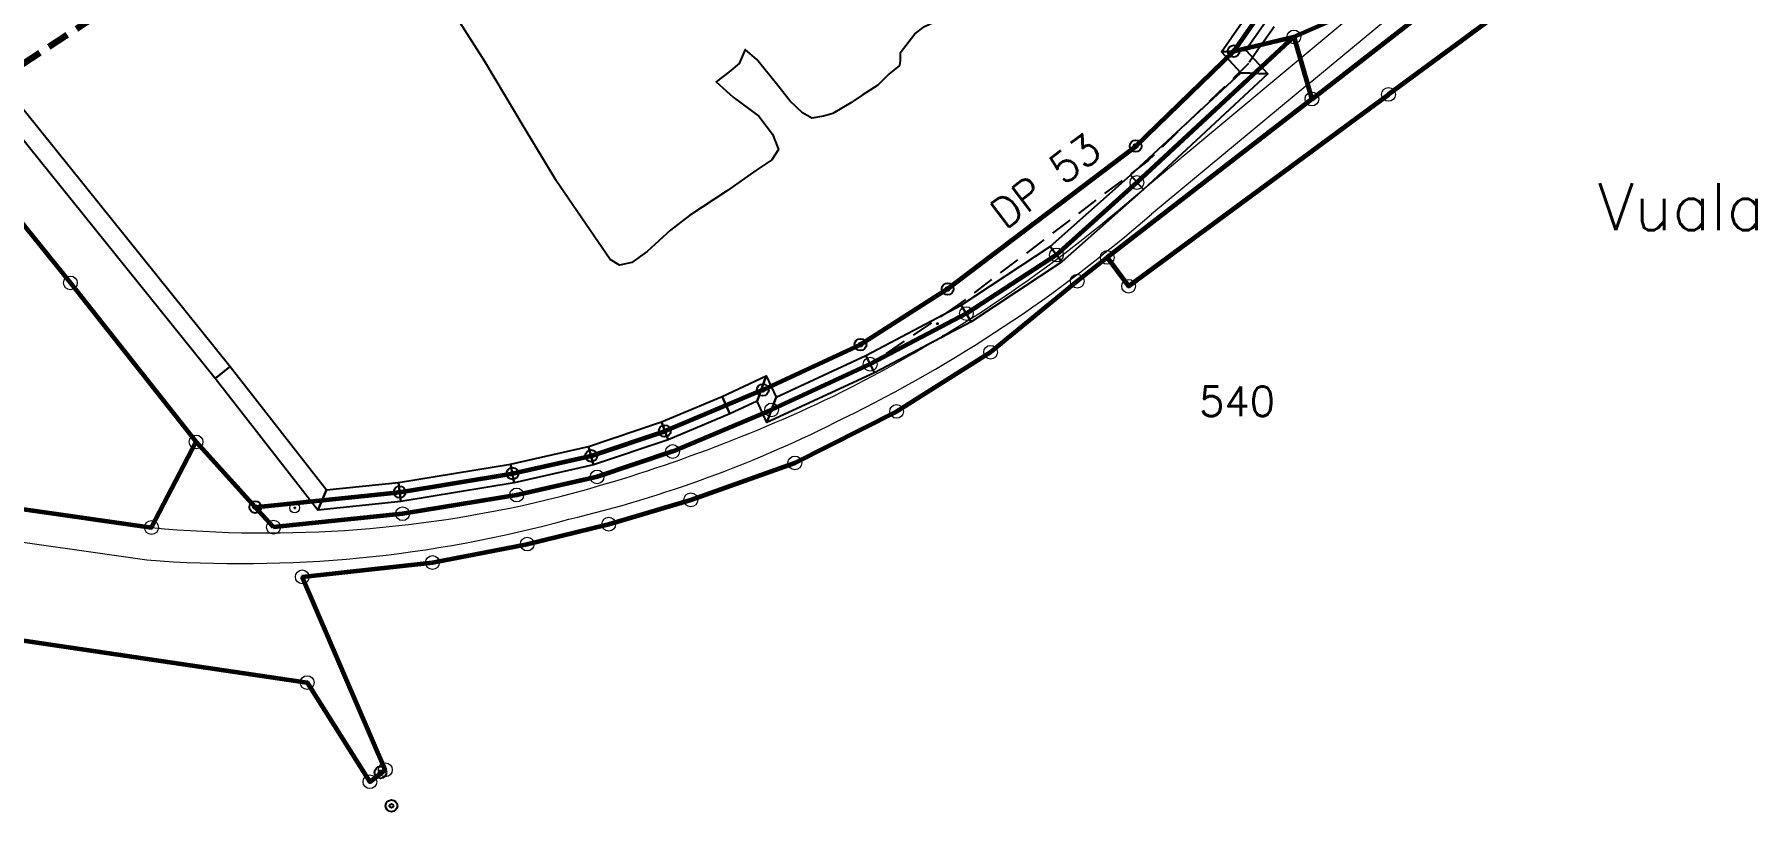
# Model space of a CAD drawing. Extents: x 2520721 to 2521796, y 1155654 to 1156356.
# Drawn here: x 2521320.3 to 2521634, y 1155668.2 to 1155810.4 of the extents above; entities that cross this region are included whole.
import ezdxf

# ---------------------------------------------------------------- set-up
doc = ezdxf.new("R2010")
doc.units = 0
doc.linetypes.add('HIDDEN', pattern=[6, 4, -2])
doc.layers.get('0').update_dxf_attribs({"linetype": 'CONTINUOUS'})
for name, color, linetype in [('831_', 7, 'CONTINUOUS'), ('B0241', 7, 'CONTINUOUS'), ('CDS_NATURES', 7, 'CONTINUOUS'), ('EC_PTS_CONSTR', 7, 'CONTINUOUS'), ('NOMENCLATURE', 7, 'CONTINUOUS'), ('P_RIM_TRE_EXPLOITATION', 7, 'CONTINUOUS'), ('P_RIM_TRE_EXTRACTION', 7, 'CONTINUOUS'), ('POINTS', 7, 'CONTINUOUS'), ('PROPRIETE_IMMEUBLES', 7, 'CONTINUOUS'), ('TXT-IM', 7, 'CONTINUOUS')]:
    doc.layers.add(name, color=color, linetype=linetype)
doc.styles.get("Standard").update_dxf_attribs({"font": 'simplex'})

# ---------------------------------------------------------------- blocks, each defined once
blk = doc.blocks.new('5')
at = {"color": 7}
blk.add_circle((0, 0), 0.6, dxfattribs=at)
at = {"layer": 'POINTS', "color": 8}
blk.add_circle((0, 0), 0.2, dxfattribs=at)
blk = doc.blocks.new('1')
at = {"layer": 'POINTS', "color": 8, "lineweight": 15}
blk.add_circle((0, 0), 0.7, dxfattribs=at)
at = {"layer": 'POINTS', "color": 7}
blk.add_circle((0, 0), 0.05, dxfattribs=at)
blk = doc.blocks.new('*G252415')
at = {"color": 7}
for points in [[(439.28, 15.47, 0), (434.8, 15.15, 0), (444.91, 29.73, 0), (447.58, 27.45, 0)], [(443.29, 11.14, 0), (438.35, 11.32, 0), (434.8, 15.15, 0), (439.28, 15.47, 0)], [(420.5, -9.99, 0), (418.15, -7.4, 0), (438.35, 11.32, 0), (443.29, 11.14, 0)], [(212.36, 2.93, 0), (213.1, 7.59, 0), (253.35, -42.39, 0), (250.61, -44.57, 0)], [(405.58, -23.23, 0), (403.44, -20.45, 0), (418.15, -7.4, 0), (420.5, -9.99, 0)], [(388.95, -34.22, 0), (387.16, -31.2, 0), (403.44, -20.45, 0), (405.58, -23.23, 0)], [(371.25, -43.55, 0), (369.69, -40.41, 0), (387.16, -31.2, 0), (388.95, -34.22, 0)], [(351.6, -52.63, 0), (353.29, -47.99, 0), (369.69, -40.41, 0), (371.25, -43.55, 0)], [(250.61, -44.57, 0), (253.35, -42.39, 0), (270.96, -64.97, 0), (269.39, -68.65, 0)], [(344.82, -51.07, 0), (343.39, -47.87, 0), (351.45, -44.08, 0), (349.78, -48.74, 0)], [(349.78, -48.74, 0), (351.45, -44.08, 0), (353.29, -47.99, 0), (351.6, -52.63, 0)], [(333.51, -55.82, 0), (332.27, -52.54, 0), (343.39, -47.87, 0), (344.82, -51.07, 0)], [(319.85, -60.41, 0), (318.91, -57.03, 0), (332.27, -52.54, 0), (333.51, -55.82, 0)], [(305.33, -63.69, 0), (304.66, -60.25, 0), (318.91, -57.03, 0), (319.85, -60.41, 0)], [(284.58, -67.08, 0), (284.12, -63.61, 0), (304.66, -60.25, 0), (305.33, -63.69, 0)], [(269.39, -68.65, 0), (270.96, -64.97, 0), (284.12, -63.61, 0), (284.58, -67.08, 0)]]:
    blk.add_polyline3d(points, close=True, dxfattribs=at)
blk = doc.blocks.new('6')
at = {"layer": 'POINTS', "color": 8}
blk.add_circle((0, 0), 0.05, dxfattribs=at)
blk = doc.blocks.new('2')
at = {"layer": 'POINTS', "color": 8, "lineweight": 15}
blk.add_circle((0, 0), 0.5, dxfattribs=at)
at = {"layer": 'POINTS', "color": 7}
blk.add_circle((0, 0), 0.05, dxfattribs=at)
blk = doc.blocks.new('*G550396')
at = {"layer": 'TAS_FIN_2016', "color": 37, "lineweight": 20}
for points in [[(82.55, 114.5, 7.71), (84.16, 118.34, 7.23), (86.7, 121.12, 7.23)], [(136.67, 68.18, 0), (138.22, 69.6, 0), (132.02, 75.36, 0), (115.72, 90.03, 0), (105.74, 99.72, 0), (98.25, 107.13, 0), (95.73, 110.38, 0), (94.12, 112.95, 0), (93.79, 114.97, 0), (94.1, 119.25, 0), (94.24, 120.44, 0), (93.5, 122.22, 0), (93.15, 121.62, 0), (88.76, 118.48, 0), (87.32, 118.35, 0), (86.78, 119.54, 0), (86.7, 121.12, 0)], [(31.89, 81.3, 7.89), (34.99, 81.75, 7.91), (38.45, 83.48, 7.85), (42.79, 85.94, 7.82), (47.23, 89.01, 7.73), (50.43, 91.13, 7.67), (54.26, 93.71, 7.64), (57.57, 95.43, 7.85), (58.43, 98.17, 7.58), (60.21, 99.31, 7.52), (64.65, 101.24, 7.58), (68.74, 102.71, 7.21), (71.74, 103.46, 7.25), (72.86, 104.13, 7.35), (73.66, 105.43, 7.11), (75.35, 106.05, 7.22), (77.19, 107.07, 7.31), (78.85, 107.75, 7.53), (79.86, 108.53, 7.56), (80.14, 109.59, 7.43), (80.53, 111.6, 7.44), (81.05, 112.83, 7.42), (81.54, 113.89, 7.41), (82.34, 114.38, 7.62), (82.55, 114.5, 7.71)], [(31.89, 81.3, 0), (28.15, 77.3, 0), (25.35, 75.2, 0), (20.95, 72.6, 0), (15.05, 70.3, 0), (8.65, 68, 0), (4.25, 67.8, 0), (1.25, 68.1, 0), (0.67, 67.98, 0)], [(11.62, 47.28, 7.39), (5.73, 57.13, 8.35), (2.2, 63.67, 8.9), (0.67, 67.98, 9.3)], [(136.67, 68.18, 3.17), (134.83, 65.96, 3.06), (133.29, 64.67, 3.08), (131.12, 62.6, 2.96), (127.6, 59.82, 2.99), (120.57, 55.51, 3.07), (113.93, 50.99, 2.9), (110.82, 49.42, 2.92), (106.74, 47.13, 2.81), (104.21, 45.8, 2.86), (102.2, 44.78, 2.95), (100.96, 44.86, 2.84)], [(11.62, 47.28, 7.39), (17.92, 37.35, 6.52), (25.14, 25.28, 5.48), (31, 15.53, 4.47)], [(94.01, 38.87, 2.99), (96.72, 42.35, 2.87), (98.46, 43.65, 2.87), (100.96, 44.86, 2.84)], [(71.66, 32.89, 3.05), (67.8, 37.63, 3.61), (65.67, 39.44, 3.77), (64.54, 36.92, 3.72), (62.65, 35.31, 3.61), (60.35, 33.54, 3.65), (63.47, 30.76, 3.46), (68.17, 27.28, 3.04), (70.68, 23.95, 2.9), (71.75, 21.14, 2.66), (70.56, 19.29, 2.72), (67.61, 17.33, 2.77), (62.41, 13.68, 2.82), (55.48, 9.08, 3.05), (52, 6.38, 3.16), (47.72, 2.52, 3.11), (44.89, 0.51, 3.24), (42.68, 0, 3.33), (40.97, 1.07, 3.41)], [(94.01, 38.87, 2.95), (94.05, 37.41, 2.79), (93.93, 36.55, 2.8), (91.98, 34.94, 2.73), (89.97, 32.94, 2.81), (87.07, 31.12, 2.87), (84.98, 29.73, 2.86), (81.7, 27.75, 2.83), (79.97, 27.24, 2.68), (77.87, 26.93, 2.74), (76.13, 27.88, 2.96), (73.89, 30.04, 2.9), (71.66, 32.89, 3.05)], [(40.97, 1.07, 0), (38.03, 5.31, 0), (31, 15.53, 0)]]:
    blk.add_polyline3d(points, dxfattribs=at)
blk = doc.blocks.new('*G553915')
at = {"layer": 'TAS_FIN_2016', "color": 37}
for points in [[(82.55, 114.5, 7.71), (84.16, 118.34, 7.23), (86.7, 121.12, 7.23)], [(136.67, 68.18, 0), (138.22, 69.6, 0), (132.02, 75.36, 0), (115.72, 90.03, 0), (105.74, 99.72, 0), (98.25, 107.13, 0), (95.73, 110.38, 0), (94.12, 112.95, 0), (93.79, 114.97, 0), (94.1, 119.25, 0), (94.24, 120.44, 0), (93.5, 122.22, 0), (93.15, 121.62, 0), (88.76, 118.48, 0), (87.32, 118.35, 0), (86.78, 119.54, 0), (86.7, 121.12, 0)], [(31.89, 81.3, 7.89), (34.99, 81.75, 7.91), (38.45, 83.48, 7.85), (42.79, 85.94, 7.82), (47.23, 89.01, 7.73), (50.43, 91.13, 7.67), (54.26, 93.71, 7.64), (57.57, 95.43, 7.85), (58.43, 98.17, 7.58), (60.21, 99.31, 7.52), (64.65, 101.24, 7.58), (68.74, 102.71, 7.21), (71.74, 103.46, 7.25), (72.86, 104.13, 7.35), (73.66, 105.43, 7.11), (75.35, 106.05, 7.22), (77.19, 107.07, 7.31), (78.85, 107.75, 7.53), (79.86, 108.53, 7.56), (80.14, 109.59, 7.43), (80.53, 111.6, 7.44), (81.05, 112.83, 7.42), (81.54, 113.89, 7.41), (82.34, 114.38, 7.62), (82.55, 114.5, 7.71)], [(31.89, 81.3, 0), (28.15, 77.3, 0), (25.35, 75.2, 0), (20.95, 72.6, 0), (15.05, 70.3, 0), (8.65, 68, 0), (4.25, 67.8, 0), (1.25, 68.1, 0), (0.67, 67.98, 0)], [(11.62, 47.28, 7.39), (5.73, 57.13, 8.35), (2.2, 63.67, 8.9), (0.67, 67.98, 9.3)], [(136.67, 68.18, 3.17), (134.83, 65.96, 3.06), (133.29, 64.67, 3.08), (131.12, 62.6, 2.96), (127.6, 59.82, 2.99), (120.57, 55.51, 3.07), (113.93, 50.99, 2.9), (110.82, 49.42, 2.92), (106.74, 47.13, 2.81), (104.21, 45.8, 2.86), (102.2, 44.78, 2.95), (100.96, 44.86, 2.84)], [(11.62, 47.28, 7.39), (17.92, 37.35, 6.52), (25.14, 25.28, 5.48), (31, 15.53, 4.47)], [(94.01, 38.87, 2.99), (96.72, 42.35, 2.87), (98.46, 43.65, 2.87), (100.96, 44.86, 2.84)], [(71.66, 32.89, 3.05), (67.8, 37.63, 3.61), (65.67, 39.44, 3.77), (64.54, 36.92, 3.72), (62.65, 35.31, 3.61), (60.35, 33.54, 3.65), (63.47, 30.76, 3.46), (68.17, 27.28, 3.04), (70.68, 23.95, 2.9), (71.75, 21.14, 2.66), (70.56, 19.29, 2.72), (67.61, 17.33, 2.77), (62.41, 13.68, 2.82), (55.48, 9.08, 3.05), (52, 6.38, 3.16), (47.72, 2.52, 3.11), (44.89, 0.51, 3.24), (42.68, 0, 3.33), (40.97, 1.07, 3.41)], [(94.01, 38.87, 2.95), (94.05, 37.41, 2.79), (93.93, 36.55, 2.8), (91.98, 34.94, 2.73), (89.97, 32.94, 2.81), (87.07, 31.12, 2.87), (84.98, 29.73, 2.86), (81.7, 27.75, 2.83), (79.97, 27.24, 2.68), (77.87, 26.93, 2.74), (76.13, 27.88, 2.96), (73.89, 30.04, 2.9), (71.66, 32.89, 3.05)], [(40.97, 1.07, 0), (38.03, 5.31, 0), (31, 15.53, 0)]]:
    blk.add_polyline3d(points, dxfattribs=at)

msp = doc.modelspace()

# ---------------------------------------------------------------- linework, layer by layer
at = {"layer": '831_', "color": 153}
msp.add_line((2521478.325, 1155757.905, 652.66), (2521478.325, 1155757.905, 652.66), dxfattribs=at)
at = {"layer": 'CDS_NATURES', "color": 8, "lineweight": 9}
for p, q in [((2521521.9, 1155780.855), (2521552.061, 1155805.985)), ((2521553.451, 1155801.215), (2521524.827, 1155777.505))]:
    msp.add_line(p, q, dxfattribs=at)
at = {"layer": 'CDS_NATURES', "color": 8, "linetype": 'HIDDEN'}
for p, q in [((2521544.995, 1155808.534), (2521539.906, 1155807.337)), ((2521553.451, 1155801.215), (2521552.061, 1155805.985)), ((2521349.963, 1155735.837), (2521360.8, 1155723.909)), ((2521364.139, 1155720.235), (2521360.8, 1155723.909))]:
    msp.add_line(p, q, dxfattribs=at)
at = {"layer": 'CDS_NATURES', "color": 8}
for points in [[(2521514.361, 1156190.295, 0), (2521519.333, 1156185.352, 0), (2521693.994, 1155998.455, 0), (2521692.746, 1155987.61, 0), (2521666.096, 1155968.306, 0), (2521637.036, 1155935.843, 0), (2521596.363, 1155866.489, 0), (2521567.663, 1155838.409, 0), (2521549.113, 1155820.618, 0), (2521539.906, 1155807.337, 0)], [(2521075.637, 1155759.949, 0), (2521150.332, 1155748.676, 0), (2521250.155, 1155733.262, 0), (2521341.801, 1155720.17, 0)]]:
    msp.add_polyline3d(points, dxfattribs=at)
at = {"layer": 'CDS_NATURES', "color": 8, "lineweight": 9}
for points in [[(2521552.061, 1155805.985, 0), (2521629.144, 1155870.21, 0), (2521648.618, 1155885.267, 0)], [(2521553.451, 1155801.215, 0), (2521632.004, 1155866.281, 0), (2521651.151, 1155881.956, 0)], [(2521076.071, 1155753.816, 0), (2521149.426, 1155742.745, 0), (2521249.273, 1155727.327, 0), (2521340.953, 1155714.23, 0)]]:
    msp.add_polyline3d(points, dxfattribs=at)
at = {"layer": 'CDS_NATURES', "color": 8, "linetype": 'HIDDEN'}
for points in [[(2521544.995, 1155808.534, 0), (2521551.789, 1155818.335, 0), (2521570.098, 1155835.895, 0), (2521598.81, 1155863.987, 0), (2521599.58, 1155864.068, 0)], [(2521552.061, 1155805.985, 0), (2521550.913, 1155809.927, 0), (2521544.995, 1155808.534, 0)], [(2521360.8, 1155723.909, 0), (2521387.233, 1155726.658, 0), (2521407.88, 1155730.049, 0), (2521422.29, 1155733.285, 0), (2521435.763, 1155737.817, 0), (2521453.697, 1155745.345, 0), (2521471.58, 1155753.639, 0), (2521487.531, 1155763.825, 0), (2521521.954, 1155789.968, 0), (2521539.906, 1155807.337, 0)], [(2521544.995, 1155808.534, 0), (2521542.587, 1155805.061, 0), (2521524.237, 1155787.307, 0), (2521489.535, 1155760.952, 0), (2521473.352, 1155750.052, 0), (2521455.313, 1155741.685, 0), (2521437.177, 1155734.072, 0), (2521423.369, 1155729.428, 0), (2521408.643, 1155726.121, 0), (2521387.764, 1155722.692, 0), (2521364.139, 1155720.235, 0)]]:
    msp.add_polyline3d(points, dxfattribs=at)
at = {"layer": 'CDS_NATURES', "color": 8, "lineweight": 9}
for centre, radius, start, end in [((2521351.393, 1155978.102), 260.728, 296.20145, 310.84144), ((2521355.54, 1155971.861), 257.746, 295.9917, 311.05638), ((2521343.866, 1156000.943), 284.566, 284.81055, 295.53059), ((2521366.947, 1155938.755), 223.029, 283.28123, 297.08497), ((2521362.697, 1155941.146), 221.961, 264.59854, 284.05688), ((2521358.177, 1155939.42), 225.847, 265.62655, 285.40828)]:
    msp.add_arc(centre, radius, start, end, dxfattribs=at)
at = {"layer": 'P_RIM_TRE_EXPLOITATION', "color": 161, "linetype": 'HIDDEN', "lineweight": 158}
msp.add_polyline3d([(2521267.824, 1155771.984, 0), (2521341.744, 1155820.392, 0), (2521442.048, 1155886.077, 0), (2521480.376, 1155911.177, 0), (2521484.08, 1155913.92, 0), (2521487.443, 1155917.07, 0), (2521490.422, 1155920.587, 0), (2521492.977, 1155924.422, 0), (2521495.073, 1155928.526, 0), (2521496.684, 1155932.844, 0), (2521497.787, 1155937.319, 0), (2521498.368, 1155941.891, 0), (2521498.42, 1155946.499, 0), (2521497.941, 1155951.082, 0), (2521463.741, 1156160.673, 0), (2521444.207, 1156163.074, 0), (2521434.404, 1156164.895, 0), (2521352.024, 1156188.446, 0), (2521349.789, 1156188.923, 0), (2521198.816, 1156232.686, 0)], dxfattribs=at)
at = {"layer": 'PROPRIETE_IMMEUBLES', "color": 8, "lineweight": 60}
for p, q in [((2521754.521, 1155936.489), (2521568.227, 1155799.419)), ((2521539.906, 1155807.337), (2521550.913, 1155809.927)), ((2521550.913, 1155809.927), (2521554.22, 1155798.576)), ((2521554.22, 1155798.576), (2521516.753, 1155769.593)), ((2521364.139, 1155720.235), (2521360.8, 1155723.909)), ((2521369.393, 1155711.141), (2521384.603, 1155675.831))]:
    msp.add_line(p, q, dxfattribs=at)
for points in [[(2521692.746, 1155987.61, 0), (2521666.096, 1155968.306, 0), (2521637.036, 1155935.843, 0), (2521596.363, 1155866.489, 0), (2521567.663, 1155838.409, 0), (2521549.113, 1155820.618, 0), (2521539.906, 1155807.337, 0)], [(2521326.965, 1155764.932, 0), (2521303.693, 1155793.739, 0), (2521273.169, 1155831.387, 0), (2521255.401, 1155849.883, 0), (2521205.516, 1155901.37, 0), (2521144.059, 1155946.331, 0)], [(2521554.22, 1155798.576, 0), (2521586.573, 1155823.799, 0), (2521600.593, 1155835.631, 0), (2521616.775, 1155852.554, 0), (2521622.381, 1155852.957, 0), (2521655.248, 1155876.009, 0), (2521679.901, 1155889.752, 0), (2521698.622, 1155904.995, 0), (2521732.371, 1155927.739, 0), (2521754.521, 1155936.489, 0)], [(2521550.913, 1155809.927, 0), (2521558.702, 1155813.383, 0), (2521578.649, 1155834.132, 0), (2521591.366, 1155847, 0), (2521610.102, 1155860.216, 0)], [(2521550.913, 1155809.927, 0), (2521522.19, 1155783.299, 0), (2521507.444, 1155770.035, 0), (2521490.963, 1155759.306, 0), (2521473.352, 1155750.052, 0), (2521455.313, 1155741.685, 0), (2521437.177, 1155734.072, 0), (2521423.369, 1155729.428, 0), (2521408.643, 1155726.121, 0), (2521387.764, 1155722.692, 0), (2521364.139, 1155720.235, 0)], [(2521360.8, 1155723.909, 0), (2521387.233, 1155726.658, 0), (2521407.88, 1155730.049, 0), (2521422.29, 1155733.285, 0), (2521435.763, 1155737.817, 0), (2521453.697, 1155745.345, 0), (2521471.58, 1155753.639, 0), (2521487.531, 1155763.825, 0), (2521521.954, 1155789.968, 0), (2521539.906, 1155807.337, 0)], [(2521516.753, 1155769.593, 0), (2521520.663, 1155764.32, 0), (2521568.227, 1155799.419, 0)], [(2521369.393, 1155711.141, 0), (2521393.235, 1155713.765, 0), (2521410.592, 1155717.151, 0), (2521425.49, 1155720.783, 0), (2521440.527, 1155725.243, 0), (2521459.57, 1155731.998, 0), (2521478.184, 1155741.421, 0), (2521495.405, 1155752.246, 0), (2521511.255, 1155765.253, 0), (2521516.753, 1155769.593, 0)], [(2521326.965, 1155764.932, 0), (2521349.963, 1155735.837, 0), (2521360.8, 1155723.909, 0)], [(2521075.637, 1155759.949, 0), (2521150.332, 1155748.676, 0), (2521250.155, 1155733.262, 0), (2521341.801, 1155720.17, 0), (2521349.963, 1155735.837, 0)], [(2521077.468, 1155736.833, 0), (2521104.877, 1155732.213, 0), (2521169.795, 1155721.833, 0), (2521235.088, 1155712.186, 0), (2521300.181, 1155702.162, 0), (2521370.301, 1155691.799, 0), (2521381.781, 1155673.665, 0), (2521384.611, 1155675.875, 0)]]:
    msp.add_polyline3d(points, dxfattribs=at)

# ---------------------------------------------------------------- block references
at = {"layer": 'B0241', "color": 37, "lineweight": 20}
msp.add_blockref('*G550396', (2521384.81, 1155768.171, 657.57), dxfattribs=at)
at = {"layer": 'B0241', "color": 7}
msp.add_blockref('*G553915', (2521384.81, 1155768.171, 657.57), dxfattribs=at)
at = {"layer": 'EC_PTS_CONSTR', "color": 0, "xscale": 1.8, "yscale": 1.8, "zscale": 1.8}
for p in [(2521485.665, 1155757.472, 657.954), (2521486.781, 1155755.213, 658.147)]:
    msp.add_blockref('6', p, dxfattribs=at)
at = {"layer": 'P_RIM_TRE_EXTRACTION', "color": 2}
msp.add_blockref('*G252415', (2521102.865, 1155792.028), dxfattribs=at)
at = {"layer": 'POINTS', "color": 0, "xscale": 1.8, "yscale": 1.8, "zscale": 1.8}
for name, p in [('1', (2521550.913, 1155809.927)), ('5', (2521539.906, 1155807.337)), ('1', (2521554.22, 1155798.576)), ('1', (2521568.227, 1155799.419)), ('5', (2521521.954, 1155789.968)), ('1', (2521522.19, 1155783.299)), ('1', (2521507.444, 1155770.035)), ('1', (2521516.753, 1155769.593)), ('1', (2521326.965, 1155764.932)), ('5', (2521487.531, 1155763.825)), ('1', (2521511.255, 1155765.253)), ('1', (2521520.663, 1155764.32)), ('1', (2521490.963, 1155759.306)), ('5', (2521471.58, 1155753.639)), ('1', (2521495.405, 1155752.246)), ('1', (2521473.352, 1155750.052)), ('5', (2521453.697, 1155745.345)), ('1', (2521455.313, 1155741.685)), ('1', (2521478.184, 1155741.421)), ('1', (2521349.963, 1155735.837)), ('5', (2521435.763, 1155737.817)), ('5', (2521422.29, 1155733.285)), ('1', (2521437.177, 1155734.072)), ('5', (2521407.88, 1155730.049)), ('1', (2521423.369, 1155729.428)), ('1', (2521459.57, 1155731.998)), ('5', (2521387.233, 1155726.658)), ('1', (2521408.643, 1155726.121)), ('5', (2521360.8, 1155723.909)), ('2', (2521368.022, 1155723.763, 661.694)), ('1', (2521440.527, 1155725.243)), ('1', (2521341.801, 1155720.17)), ('1', (2521364.139, 1155720.235)), ('1', (2521387.764, 1155722.692)), ('1', (2521425.49, 1155720.783)), ('1', (2521410.592, 1155717.151)), ('1', (2521393.235, 1155713.765)), ('1', (2521369.393, 1155711.141)), ('1', (2521370.301, 1155691.799)), ('1', (2521384.603, 1155675.831)), ('1', (2521381.781, 1155673.665)), ('5', (2521383.722, 1155675.361)), ('5', (2521385.725, 1155669.254))]:
    msp.add_blockref(name, p, dxfattribs=at)

# ---------------------------------------------------------------- texts
at = {"layer": 'NOMENCLATURE', "color": 8}
msp.add_text('Vualapraz', height=8.58, dxfattribs=at).set_placement((2521606.561, 1155774.572))
at = {"layer": 'TXT-IM', "color": 8}
msp.add_text('DP 53', height=5.412, rotation=37.29011, dxfattribs=at).set_placement((2521498.061, 1155774.572))
msp.add_text('540', height=5.412, dxfattribs=at).set_placement((2521533.561, 1155740.572))

doc.saveas('drawing.dxf')
